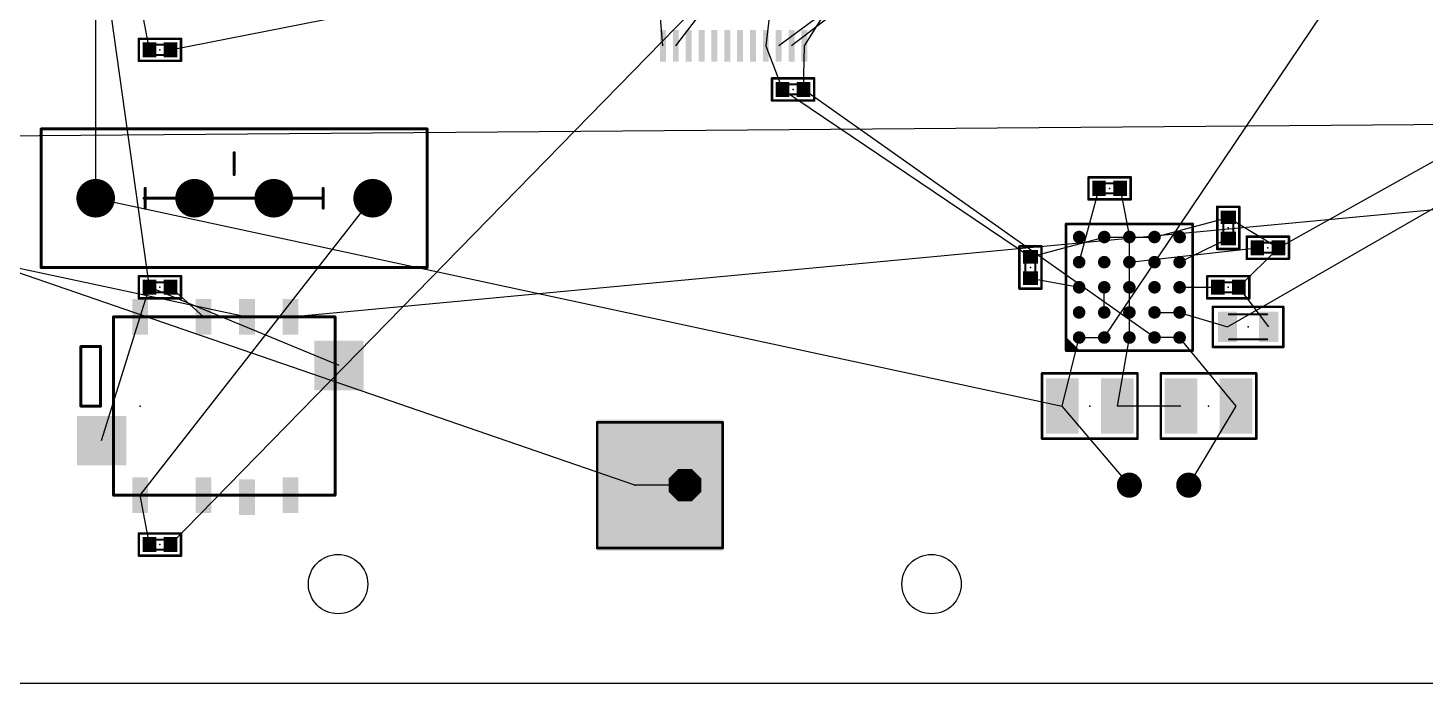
# Model space of a CAD drawing. Extents: x -180 to 275, y -75 to 92.
# Drawn here: x 134.3 to 204.9, y -60 to -26.9 of the extents above; entities that cross this region are included whole.
import ezdxf

# ---------------------------------------------------------------- set-up
doc = ezdxf.new("R2010")
doc.units = 0
for name, color, linetype in [('1', 12, 'CONTINUOUS'), ('17', 110, 'CONTINUOUS'), ('19', 53, 'CONTINUOUS'), ('20', 31, 'CONTINUOUS'), ('21', 253, 'CONTINUOUS'), ('23', 53, 'CONTINUOUS'), ('39', 12, 'CONTINUOUS'), ('51', 253, 'CONTINUOUS')]:
    doc.layers.add(name, color=color, linetype=linetype)

# ---------------------------------------------------------------- blocks, each defined once
blk = doc.blocks.new('RECT')
blk.add_solid([(-0.5, -0.5), (0.5, -0.5), (-0.5, 0.5), (0.5, 0.5)])
blk = doc.blocks.new('SQUAREP')
blk.add_solid([(-0.5, -0.5), (0.5, -0.5), (-0.5, 0.5), (0.5, 0.5)])
blk = doc.blocks.new('OCTAGONP')
at = {"const_width": 0.5}
blk.add_lwpolyline([(-0.25, -0.1036), (-0.25, 0.1036), (-0.1036, 0.25), (0.1036, 0.25), (0.25, 0.1036), (0.25, -0.1036), (0.1036, -0.25), (-0.1036, -0.25), (-0.25, -0.1036), (-0.25, 0.1036)], dxfattribs=at)
blk = doc.blocks.new('PIE')
at = {"const_width": 0.5}
blk.add_lwpolyline([(0, -0.25, 1), (0, 0.25, 1), (0, -0.25)], format="xyb", dxfattribs=at)
blk = doc.blocks.new('ROUNDP')
at = {"const_width": 0.5}
blk.add_lwpolyline([(0, -0.25, 1), (0, 0.25, 1), (0, -0.25)], format="xyb", dxfattribs=at)

msp = doc.modelspace()

# ---------------------------------------------------------------- linework, layer by layer
at = {"layer": '19'}
for p, q in [((253.73, 32.38), (172.275, -27.8)), ((251.19, 32.38), (172.925, -27.8)), ((188.73, -42.54), (236.11, 27.846)), ((194.9586, -42), (262.8, -2.9375)), ((166.425, -27.8), (164.4666, -5)), ((167.075, -27.8), (184.4666, -5)), ((137.75, -10.5), (137.75, -35.5)), ((141.5334, -53), (171.625, -22.2)), ((141.5334, -28), (170.975, -22.2)), ((172.275, -22.2), (171.625, -27.8)), ((140.4666, -40), (138.05, -22.75)), ((165, -50), (92.4299, -25)), ((140.4666, -28), (140, -25.5)), ((173.575, -27.8), (175, -25.5334)), ((171.625, -27.8), (172.4666, -30)), ((173.5334, -30), (173.575, -27.8)), ((147.6, -41.5), (270, -30)), ((172.4666, -30), (185, -38.4666)), ((191.27, -42.54), (173.5334, -30)), ((117.54, -32.46), (268.73, -31.27)), ((197.5334, -38), (207.46, -32.46)), ((115, -35), (145.4, -41.5)), ((187.46, -38.73), (188.4666, -35)), ((189.5334, -35), (190, -37.46)), ((137.75, -35.5), (186.603, -46)), ((140, -50.5), (151.75, -35.5)), ((191.27, -37.46), (195, -36.4666)), ((195, -36.4666), (197.5334, -38)), ((185, -38.4666), (188.73, -37.46)), ((188.73, -37.46), (190, -37.46)), ((190, -37.46), (191.27, -37.46)), ((190, -41.27), (190, -37.46)), ((190, -38.73), (196.4666, -38)), ((192.54, -38.73), (195, -37.5334)), ((195.5334, -40), (197.5334, -38)), ((185, -39.5334), (187.46, -40)), ((140, -41.5), (140.4666, -40)), ((150.05, -43.95), (140.4666, -40)), ((143.2, -41.5), (141.5334, -40)), ((188.73, -41.27), (188.73, -40)), ((192.54, -40), (194.4666, -40)), ((197.0414, -42), (195.5334, -40)), ((138.05, -47.75), (140, -41.5)), ((190, -42.54), (190, -41.27)), ((191.27, -41.27), (192.54, -41.27)), ((192.54, -41.27), (194.9586, -42)), ((186.603, -46), (187.46, -42.54)), ((187.46, -42.54), (188.73, -42.54)), ((189.397, -46), (190, -42.54)), ((192.54, -42.54), (191.27, -42.54)), ((195.397, -46), (192.54, -42.54)), ((190, -50), (186.603, -46)), ((192.603, -46), (189.397, -46)), ((193, -50), (195.397, -46)), ((167.54, -50), (165, -50)), ((140.4666, -53), (140, -50.5))]:
    msp.add_line(p, q, dxfattribs=at)
at = {"layer": '20'}
msp.add_line((-180, -60), (275, -60), dxfattribs=at)
for centre in [(150, -55), (180, -55)]:
    msp.add_circle(centre, 1.5, dxfattribs=at)
at = {"layer": '21'}
for points, const_width in [([(139.9332, -27.4412), (142.0668, -27.4412)], 0.127), ([(139.9332, -28.5588), (139.9332, -27.4412)], 0.127), ([(142.0668, -27.4412), (142.0668, -28.5588)], 0.127), ([(142.0668, -28.5588), (139.9332, -28.5588)], 0.127), ([(171.9332, -29.4412), (174.0668, -29.4412)], 0.127), ([(171.9332, -30.5588), (171.9332, -29.4412)], 0.127), ([(174.0668, -29.4412), (174.0668, -30.5588)], 0.127), ([(174.0668, -30.5588), (171.9332, -30.5588)], 0.127), ([(154.5, -32), (135, -32)], 0.1524), ([(135, -39), (135, -32)], 0.1524), ([(154.5, -39), (154.5, -32)], 0.1524), ([(144.75, -33.2), (144.75, -34.3)], 0.1524), ([(187.9332, -34.4412), (190.0668, -34.4412)], 0.127), ([(187.9332, -35.5588), (187.9332, -34.4412)], 0.127), ([(190.0668, -34.4412), (190.0668, -35.5588)], 0.127), ([(140.25, -36), (140.25, -35)], 0.1524), ([(149.25, -36), (149.25, -35)], 0.1524), ([(140.2, -35.5), (149.2, -35.5)], 0.1524), ([(190.0668, -35.5588), (187.9332, -35.5588)], 0.127), ([(194.4412, -38.0668), (194.4412, -35.9332)], 0.127), ([(194.4412, -35.9332), (195.5588, -35.9332)], 0.127), ([(195.5588, -35.9332), (195.5588, -38.0668)], 0.127), ([(186.8, -42.6), (186.8, -36.8)], 0.127), ([(186.8, -36.8), (193.2, -36.8)], 0.127), ([(193.2, -36.8), (193.2, -43.2)], 0.127), ([(195.9332, -37.4412), (198.0668, -37.4412)], 0.127), ([(195.9332, -38.5588), (195.9332, -37.4412)], 0.127), ([(198.0668, -37.4412), (198.0668, -38.5588)], 0.127), ([(184.4412, -40.0668), (184.4412, -37.9332)], 0.127), ([(184.4412, -37.9332), (185.5588, -37.9332)], 0.127), ([(185.5588, -37.9332), (185.5588, -40.0668)], 0.127), ([(195.5588, -38.0668), (194.4412, -38.0668)], 0.127), ([(198.0668, -38.5588), (195.9332, -38.5588)], 0.127), ([(135, -39), (154.5, -39)], 0.1524), ([(139.9332, -40.5588), (139.9332, -39.4412)], 0.127), ([(139.9332, -39.4412), (142.0668, -39.4412)], 0.127), ([(142.0668, -39.4412), (142.0668, -40.5588)], 0.127), ([(193.9332, -40.5588), (193.9332, -39.4412)], 0.127), ([(193.9332, -39.4412), (196.0668, -39.4412)], 0.127), ([(196.0668, -39.4412), (196.0668, -40.5588)], 0.127), ([(185.5588, -40.0668), (184.4412, -40.0668)], 0.127), ([(142.0668, -40.5588), (139.9332, -40.5588)], 0.127), ([(196.0668, -40.5588), (193.9332, -40.5588)], 0.127), ([(194.222, -43.016), (194.222, -40.984)], 0.127), ([(194.222, -40.984), (197.778, -40.984)], 0.127), ([(197.778, -40.984), (197.778, -43.016)], 0.127), ([(138.65, -41.5), (138.65, -50.5)], 0.1524), ([(138.7, -41.5), (149.8, -41.5)], 0.1524), ([(149.85, -41.5), (149.85, -50.5)], 0.1524), ([(137, -46), (137, -43)], 0.1524), ([(137, -43), (138, -43)], 0.1524), ([(138, -43), (138, -46)], 0.1524), ([(186.8, -42.7), (186.8, -42.6)], 0.127), ([(186.8, -42.6), (187.4, -43.2)], 0.127), ([(186.8, -43.2), (186.8, -42.7)], 0.127), ([(186.8, -42.7), (187.3, -43.2)], 0.127), ([(186.9, -42.9), (187.2, -43.2)], 0.127), ([(187.1, -43.2), (186.9, -43)], 0.127), ([(186.9, -43), (186.9, -43.1)], 0.127), ([(197.778, -43.016), (194.222, -43.016)], 0.127), ([(187.1, -43.2), (186.8, -43.2)], 0.127), ([(187.2, -43.2), (187.1, -43.2)], 0.127), ([(187.3, -43.2), (187.2, -43.2)], 0.127), ([(187.4, -43.2), (187.3, -43.2)], 0.127), ([(193.2, -43.2), (187.4, -43.2)], 0.127), ([(185.587, -47.651), (185.587, -44.349)], 0.127), ([(185.587, -44.349), (190.413, -44.349)], 0.127), ([(190.413, -44.349), (190.413, -47.651)], 0.127), ([(191.587, -44.349), (196.413, -44.349)], 0.127), ([(191.587, -47.651), (191.587, -44.349)], 0.127), ([(196.413, -44.349), (196.413, -47.651)], 0.127), ([(138, -46), (137, -46)], 0.1524), ([(163.095, -46.825), (163.095, -53.175)], 0.127), ([(169.445, -46.825), (163.095, -46.825)], 0.127), ([(169.445, -53.175), (169.445, -46.825)], 0.127), ([(190.413, -47.651), (185.587, -47.651)], 0.127), ([(196.413, -47.651), (191.587, -47.651)], 0.127), ([(149.8, -50.5), (138.7, -50.5)], 0.1524), ([(139.9332, -52.4412), (142.0668, -52.4412)], 0.127), ([(139.9332, -53.5588), (139.9332, -52.4412)], 0.127), ([(142.0668, -52.4412), (142.0668, -53.5588)], 0.127), ([(142.0668, -53.5588), (139.9332, -53.5588)], 0.127), ([(163.095, -53.175), (169.445, -53.175)], 0.127)]:
    msp.add_lwpolyline(points, dxfattribs=dict(at, const_width=const_width))
for points, const_width in [([(139.9332, -27.4095, 1), (139.9332, -27.473)], 0.0635), ([(139.9649, -27.4412, 1), (139.9015, -27.4412)], 0.0635), ([(142.0985, -27.4412, 1), (142.0351, -27.4412)], 0.0635), ([(142.0668, -27.473, 1), (142.0668, -27.4095)], 0.0635), ([(139.9332, -28.5271, 1), (139.9332, -28.5906)], 0.0635), ([(139.9015, -28.5588, 1), (139.9649, -28.5588)], 0.0635), ([(142.0351, -28.5588, 1), (142.0985, -28.5588)], 0.0635), ([(142.0668, -28.5906, 1), (142.0668, -28.5271)], 0.0635), ([(171.9332, -29.4095, 1), (171.9332, -29.473)], 0.0635), ([(171.9649, -29.4412, 1), (171.9015, -29.4412)], 0.0635), ([(174.0985, -29.4412, 1), (174.0351, -29.4412)], 0.0635), ([(174.0668, -29.473, 1), (174.0668, -29.4095)], 0.0635), ([(171.9332, -30.5271, 1), (171.9332, -30.5906)], 0.0635), ([(171.9015, -30.5588, 1), (171.9649, -30.5588)], 0.0635), ([(174.0351, -30.5588, 1), (174.0985, -30.5588)], 0.0635), ([(174.0668, -30.5906, 1), (174.0668, -30.5271)], 0.0635), ([(135, -31.9619, 1), (135, -32.0381)], 0.0762), ([(135.0381, -32, 1), (134.9619, -32)], 0.0762), ([(154.5381, -32, 1), (154.4619, -32)], 0.0762), ([(154.5, -32.0381, 1), (154.5, -31.9619)], 0.0762), ([(144.7881, -33.2, 1), (144.7119, -33.2)], 0.0762), ([(144.7119, -34.3, 1), (144.7881, -34.3)], 0.0762), ([(187.9332, -34.4094, 1), (187.9332, -34.473)], 0.0635), ([(187.9649, -34.4412, 1), (187.9015, -34.4412)], 0.0635), ([(190.0985, -34.4412, 1), (190.0351, -34.4412)], 0.0635), ([(190.0668, -34.473, 1), (190.0668, -34.4094)], 0.0635), ([(140.2881, -35, 1), (140.2119, -35)], 0.0762), ([(149.2881, -35, 1), (149.2119, -35)], 0.0762), ([(140.2, -35.4619, 1), (140.2, -35.5381)], 0.0762), ([(140.2119, -36, 1), (140.2881, -36)], 0.0762), ([(149.2, -35.5381, 1), (149.2, -35.4619)], 0.0762), ([(149.2119, -36, 1), (149.2881, -36)], 0.0762), ([(187.9332, -35.5271, 1), (187.9332, -35.5906)], 0.0635), ([(187.9015, -35.5588, 1), (187.9649, -35.5588)], 0.0635), ([(190.0351, -35.5588, 1), (190.0985, -35.5588)], 0.0635), ([(190.0668, -35.5906, 1), (190.0668, -35.5271)], 0.0635), ([(194.4412, -35.9014, 1), (194.4412, -35.965)], 0.0635), ([(194.4729, -35.9332, 1), (194.4095, -35.9332)], 0.0635), ([(195.5906, -35.9332, 1), (195.5271, -35.9332)], 0.0635), ([(195.5588, -35.965, 1), (195.5588, -35.9014)], 0.0635), ([(186.8, -36.7683, 1), (186.8, -36.8318)], 0.0635), ([(186.8317, -36.8, 1), (186.7683, -36.8)], 0.0635), ([(193.2318, -36.8, 1), (193.1683, -36.8)], 0.0635), ([(193.2, -36.8318, 1), (193.2, -36.7683)], 0.0635), ([(195.9332, -37.4094, 1), (195.9332, -37.473)], 0.0635), ([(195.9649, -37.4412, 1), (195.9015, -37.4412)], 0.0635), ([(198.0985, -37.4412, 1), (198.0351, -37.4412)], 0.0635), ([(198.0668, -37.473, 1), (198.0668, -37.4094)], 0.0635), ([(184.4412, -37.9014, 1), (184.4412, -37.965)], 0.0635), ([(184.4729, -37.9332, 1), (184.4095, -37.9332)], 0.0635), ([(185.5906, -37.9332, 1), (185.5271, -37.9332)], 0.0635), ([(185.5588, -37.965, 1), (185.5588, -37.9014)], 0.0635), ([(194.4412, -38.035, 1), (194.4412, -38.0986)], 0.0635), ([(194.4095, -38.0668, 1), (194.4729, -38.0668)], 0.0635), ([(195.5271, -38.0668, 1), (195.5906, -38.0668)], 0.0635), ([(195.5588, -38.0986, 1), (195.5588, -38.035)], 0.0635), ([(195.9332, -38.5271, 1), (195.9332, -38.5906)], 0.0635), ([(195.9015, -38.5588, 1), (195.9649, -38.5588)], 0.0635), ([(198.0351, -38.5588, 1), (198.0985, -38.5588)], 0.0635), ([(198.0668, -38.5906, 1), (198.0668, -38.5271)], 0.0635), ([(135, -38.9619, 1), (135, -39.0381)], 0.0762), ([(134.9619, -39, 1), (135.0381, -39)], 0.0762), ([(139.9332, -39.4094, 1), (139.9332, -39.473)], 0.0635), ([(139.9649, -39.4412, 1), (139.9015, -39.4412)], 0.0635), ([(142.0985, -39.4412, 1), (142.0351, -39.4412)], 0.0635), ([(142.0668, -39.473, 1), (142.0668, -39.4094)], 0.0635), ([(154.4619, -39, 1), (154.5381, -39)], 0.0762), ([(154.5, -39.0381, 1), (154.5, -38.9619)], 0.0762), ([(193.9332, -39.4094, 1), (193.9332, -39.473)], 0.0635), ([(193.9649, -39.4412, 1), (193.9015, -39.4412)], 0.0635), ([(196.0985, -39.4412, 1), (196.0351, -39.4412)], 0.0635), ([(196.0668, -39.473, 1), (196.0668, -39.4094)], 0.0635), ([(184.4412, -40.035, 1), (184.4412, -40.0986)], 0.0635), ([(184.4095, -40.0668, 1), (184.4729, -40.0668)], 0.0635), ([(185.5271, -40.0668, 1), (185.5906, -40.0668)], 0.0635), ([(185.5588, -40.0986, 1), (185.5588, -40.035)], 0.0635), ([(139.9332, -40.5271, 1), (139.9332, -40.5906)], 0.0635), ([(139.9015, -40.5588, 1), (139.9649, -40.5588)], 0.0635), ([(142.0351, -40.5588, 1), (142.0985, -40.5588)], 0.0635), ([(142.0668, -40.5906, 1), (142.0668, -40.5271)], 0.0635), ([(193.9332, -40.5271, 1), (193.9332, -40.5906)], 0.0635), ([(193.9015, -40.5588, 1), (193.9649, -40.5588)], 0.0635), ([(194.222, -40.9522, 1), (194.222, -41.0158)], 0.0635), ([(194.2537, -40.984, 1), (194.1903, -40.984)], 0.0635), ([(196.0351, -40.5588, 1), (196.0985, -40.5588)], 0.0635), ([(196.0668, -40.5906, 1), (196.0668, -40.5271)], 0.0635), ([(197.8098, -40.984, 1), (197.7463, -40.984)], 0.0635), ([(197.778, -41.0158, 1), (197.778, -40.9522)], 0.0635), ([(138.6881, -41.5, 1), (138.6119, -41.5)], 0.0762), ([(138.7, -41.4619, 1), (138.7, -41.5381)], 0.0762), ([(149.8, -41.5381, 1), (149.8, -41.4619)], 0.0762), ([(149.8881, -41.5, 1), (149.8119, -41.5)], 0.0762), ([(137.0381, -43, 1), (136.9619, -43)], 0.0762), ([(137, -42.9619, 1), (137, -43.0381)], 0.0762), ([(138.0381, -43, 1), (137.9619, -43)], 0.0762), ([(138, -43.0381, 1), (138, -42.9619)], 0.0762), ([(186.8225, -42.5775, 1), (186.7775, -42.6225)], 0.0635), ([(186.8225, -42.6775, 1), (186.7775, -42.7225)], 0.0635), ([(186.8317, -42.6, 1), (186.7683, -42.6)], 0.0635), ([(186.7683, -42.6, 1), (186.8317, -42.6)], 0.0635), ([(186.8317, -42.7, 1), (186.7683, -42.7)], 0.0635), ([(186.7683, -42.7, 1), (186.8317, -42.7)], 0.0635), ([(186.9225, -42.8775, 1), (186.8775, -42.9225)], 0.0635), ([(186.9225, -42.9775, 1), (186.8775, -43.0225)], 0.0635), ([(186.9317, -43, 1), (186.8683, -43)], 0.0635), ([(186.8683, -43.1, 1), (186.9317, -43.1)], 0.0635), ([(194.222, -42.9843, 1), (194.222, -43.0478)], 0.0635), ([(194.1903, -43.016, 1), (194.2537, -43.016)], 0.0635), ([(197.7463, -43.016, 1), (197.8098, -43.016)], 0.0635), ([(197.778, -43.0478, 1), (197.778, -42.9843)], 0.0635), ([(186.8, -43.1683, 1), (186.8, -43.2318)], 0.0635), ([(186.7683, -43.2, 1), (186.8317, -43.2)], 0.0635), ([(187.1, -43.1683, 1), (187.1, -43.2318)], 0.0635), ([(187.0775, -43.2225, 1), (187.1225, -43.1775)], 0.0635), ([(187.1, -43.2318, 1), (187.1, -43.1683)], 0.0635), ([(187.2, -43.1683, 1), (187.2, -43.2318)], 0.0635), ([(187.1775, -43.2225, 1), (187.2225, -43.1775)], 0.0635), ([(187.2, -43.2318, 1), (187.2, -43.1683)], 0.0635), ([(187.3, -43.1683, 1), (187.3, -43.2318)], 0.0635), ([(187.2775, -43.2225, 1), (187.3225, -43.1775)], 0.0635), ([(187.3, -43.2318, 1), (187.3, -43.1683)], 0.0635), ([(187.4, -43.1683, 1), (187.4, -43.2318)], 0.0635), ([(187.3775, -43.2225, 1), (187.4225, -43.1775)], 0.0635), ([(187.4, -43.2318, 1), (187.4, -43.1683)], 0.0635), ([(193.1683, -43.2, 1), (193.2318, -43.2)], 0.0635), ([(193.2, -43.2318, 1), (193.2, -43.1683)], 0.0635), ([(185.587, -44.3173, 1), (185.587, -44.3808)], 0.0635), ([(185.6188, -44.349, 1), (185.5553, -44.349)], 0.0635), ([(190.4447, -44.349, 1), (190.3813, -44.349)], 0.0635), ([(190.413, -44.3808, 1), (190.413, -44.3173)], 0.0635), ([(191.587, -44.3173, 1), (191.587, -44.3808)], 0.0635), ([(191.6188, -44.349, 1), (191.5553, -44.349)], 0.0635), ([(196.4447, -44.349, 1), (196.3813, -44.349)], 0.0635), ([(196.413, -44.3808, 1), (196.413, -44.3173)], 0.0635), ([(137, -45.9619, 1), (137, -46.0381)], 0.0762), ([(136.9619, -46, 1), (137.0381, -46)], 0.0762), ([(137.9619, -46, 1), (138.0381, -46)], 0.0762), ([(138, -46.0381, 1), (138, -45.9619)], 0.0762), ([(163.095, -46.7933, 1), (163.095, -46.8568)], 0.0635), ([(163.1267, -46.825, 1), (163.0633, -46.825)], 0.0635), ([(169.4768, -46.825, 1), (169.4133, -46.825)], 0.0635), ([(169.445, -46.8568, 1), (169.445, -46.7933)], 0.0635), ([(185.587, -47.6193, 1), (185.587, -47.6828)], 0.0635), ([(185.5553, -47.651, 1), (185.6188, -47.651)], 0.0635), ([(190.3813, -47.651, 1), (190.4447, -47.651)], 0.0635), ([(190.413, -47.6828, 1), (190.413, -47.6193)], 0.0635), ([(191.587, -47.6193, 1), (191.587, -47.6828)], 0.0635), ([(191.5553, -47.651, 1), (191.6188, -47.651)], 0.0635), ([(196.3813, -47.651, 1), (196.4447, -47.651)], 0.0635), ([(196.413, -47.6828, 1), (196.413, -47.6193)], 0.0635), ([(138.6119, -50.5, 1), (138.6881, -50.5)], 0.0762), ([(138.7, -50.4619, 1), (138.7, -50.5381)], 0.0762), ([(149.8, -50.5381, 1), (149.8, -50.4619)], 0.0762), ([(149.8119, -50.5, 1), (149.8881, -50.5)], 0.0762), ([(139.9332, -52.4094, 1), (139.9332, -52.473)], 0.0635), ([(139.9649, -52.4412, 1), (139.9015, -52.4412)], 0.0635), ([(142.0985, -52.4412, 1), (142.0351, -52.4412)], 0.0635), ([(142.0668, -52.473, 1), (142.0668, -52.4094)], 0.0635), ([(139.9332, -53.5271, 1), (139.9332, -53.5906)], 0.0635), ([(139.9015, -53.5588, 1), (139.9649, -53.5588)], 0.0635), ([(142.0351, -53.5588, 1), (142.0985, -53.5588)], 0.0635), ([(142.0668, -53.5906, 1), (142.0668, -53.5271)], 0.0635), ([(163.095, -53.1433, 1), (163.095, -53.2068)], 0.0635), ([(163.0633, -53.175, 1), (163.1267, -53.175)], 0.0635), ([(169.4133, -53.175, 1), (169.4768, -53.175)], 0.0635), ([(169.445, -53.2068, 1), (169.445, -53.1433)], 0.0635)]:
    msp.add_lwpolyline(points, format="xyb", dxfattribs=dict(at, const_width=const_width))
at = {"layer": '23'}
for p in [(141, -28), (173, -30), (189, -35), (195, -37), (197, -38), (135, -39), (185, -39), (141, -40), (190, -40), (195, -40), (196, -42), (140, -46), (188, -46), (194, -46), (165, -50), (190, -50), (193, -50), (141, -53)]:
    msp.add_point(p, dxfattribs=at)
at = {"layer": '51', "const_width": 0.1016}
for points in [[(140.5428, -27.746), (141.4572, -27.746)], [(141.4572, -28.254), (140.5428, -28.254)], [(172.5428, -29.746), (173.4572, -29.746)], [(173.4572, -30.254), (172.5428, -30.254)], [(188.5428, -34.746), (189.4572, -34.746)], [(189.4572, -35.254), (188.5428, -35.254)], [(194.746, -37.4572), (194.746, -36.5428)], [(195.254, -36.5428), (195.254, -37.4572)], [(196.5428, -37.746), (197.4572, -37.746)], [(184.746, -39.4572), (184.746, -38.5428)], [(185.254, -38.5428), (185.254, -39.4572)], [(197.4572, -38.254), (196.5428, -38.254)], [(140.5428, -39.746), (141.4572, -39.746)], [(141.4572, -40.254), (140.5428, -40.254)], [(194.5428, -39.746), (195.4572, -39.746)], [(195.4572, -40.254), (194.5428, -40.254)], [(195.0348, -41.365), (196.9652, -41.365)], [(196.9652, -42.635), (195.0348, -42.635)], [(140.5428, -52.746), (141.4572, -52.746)], [(141.4572, -53.254), (140.5428, -53.254)]]:
    msp.add_lwpolyline(points, dxfattribs=at)
at = {"layer": '51', "const_width": 0.0508}
for points in [[(140.5428, -27.7206, 1), (140.5428, -27.7714)], [(140.5428, -28.2286, 1), (140.5428, -28.2794)], [(141.4572, -27.7714, 1), (141.4572, -27.7206)], [(141.4572, -28.2794, 1), (141.4572, -28.2286)], [(172.5428, -29.7206, 1), (172.5428, -29.7714)], [(172.5428, -30.2286, 1), (172.5428, -30.2794)], [(173.4572, -29.7714, 1), (173.4572, -29.7206)], [(173.4572, -30.2794, 1), (173.4572, -30.2286)], [(188.5428, -34.7206, 1), (188.5428, -34.7714)], [(188.5428, -35.2286, 1), (188.5428, -35.2794)], [(189.4572, -34.7714, 1), (189.4572, -34.7206)], [(189.4572, -35.2794, 1), (189.4572, -35.2286)], [(194.7714, -36.5428, 1), (194.7206, -36.5428)], [(195.2794, -36.5428, 1), (195.2286, -36.5428)], [(194.7206, -37.4572, 1), (194.7714, -37.4572)], [(195.2286, -37.4572, 1), (195.2794, -37.4572)], [(196.5428, -37.7206, 1), (196.5428, -37.7714)], [(197.4572, -37.7714, 1), (197.4572, -37.7206)], [(184.7714, -38.5428, 1), (184.7206, -38.5428)], [(185.2794, -38.5428, 1), (185.2286, -38.5428)], [(196.5428, -38.2286, 1), (196.5428, -38.2794)], [(197.4572, -38.2794, 1), (197.4572, -38.2286)], [(184.7206, -39.4572, 1), (184.7714, -39.4572)], [(185.2286, -39.4572, 1), (185.2794, -39.4572)], [(140.5428, -39.7206, 1), (140.5428, -39.7714)], [(140.5428, -40.2286, 1), (140.5428, -40.2794)], [(141.4572, -39.7714, 1), (141.4572, -39.7206)], [(141.4572, -40.2794, 1), (141.4572, -40.2286)], [(194.5428, -39.7206, 1), (194.5428, -39.7714)], [(194.5428, -40.2286, 1), (194.5428, -40.2794)], [(195.4572, -39.7714, 1), (195.4572, -39.7206)], [(195.4572, -40.2794, 1), (195.4572, -40.2286)], [(195.0348, -41.3396, 1), (195.0348, -41.3904)], [(196.9652, -41.3904, 1), (196.9652, -41.3396)], [(195.0348, -42.6096, 1), (195.0348, -42.6604)], [(196.9652, -42.6604, 1), (196.9652, -42.6096)], [(140.5428, -52.7206, 1), (140.5428, -52.7714)], [(141.4572, -52.7714, 1), (141.4572, -52.7206)], [(140.5428, -53.2286, 1), (140.5428, -53.2794)], [(141.4572, -53.2794, 1), (141.4572, -53.2286)]]:
    msp.add_lwpolyline(points, format="xyb", dxfattribs=at)

# ---------------------------------------------------------------- block references
at = {"layer": '1'}
for name, p, xscale, yscale in [('RECT', (166.425, -27.8), 0.3, 1.6), ('RECT', (167.075, -27.8), 0.3, 1.6), ('RECT', (167.725, -27.8), 0.3, 1.6), ('RECT', (168.375, -27.8), 0.3, 1.6), ('RECT', (169.025, -27.8), 0.3, 1.6), ('RECT', (169.675, -27.8), 0.3, 1.6), ('RECT', (170.325, -27.8), 0.3, 1.6), ('RECT', (170.975, -27.8), 0.3, 1.6), ('RECT', (171.625, -27.8), 0.3, 1.6), ('RECT', (172.275, -27.8), 0.3, 1.6), ('RECT', (172.925, -27.8), 0.3, 1.6), ('RECT', (173.575, -27.8), 0.3, 1.6), ('RECT', (140.4666, -28), 0.6858, 0.762), ('RECT', (141.5334, -28), 0.6858, 0.762), ('RECT', (172.4666, -30), 0.6858, 0.762), ('RECT', (173.5334, -30), 0.6858, 0.762), ('RECT', (188.4666, -35), 0.6858, 0.762), ('RECT', (189.5334, -35), 0.6858, 0.762), ('PIE', (187.46, -37.46), 0.635, 0.635), ('PIE', (188.73, -37.46), 0.635, 0.635), ('PIE', (190, -37.46), 0.635, 0.635), ('PIE', (191.27, -37.46), 0.635, 0.635), ('PIE', (192.54, -37.46), 0.635, 0.635), ('RECT', (196.4666, -38), 0.6858, 0.762), ('RECT', (197.5334, -38), 0.6858, 0.762), ('PIE', (187.46, -38.73), 0.635, 0.635), ('PIE', (188.73, -38.73), 0.635, 0.635), ('PIE', (190, -38.73), 0.635, 0.635), ('PIE', (191.27, -38.73), 0.635, 0.635), ('PIE', (192.54, -38.73), 0.635, 0.635), ('PIE', (187.46, -40), 0.635, 0.635), ('PIE', (188.73, -40), 0.635, 0.635), ('PIE', (190, -40), 0.635, 0.635), ('PIE', (191.27, -40), 0.635, 0.635), ('PIE', (192.54, -40), 0.635, 0.635), ('PIE', (187.46, -41.27), 0.635, 0.635), ('PIE', (188.73, -41.27), 0.635, 0.635), ('PIE', (190, -41.27), 0.635, 0.635), ('PIE', (191.27, -41.27), 0.635, 0.635), ('PIE', (192.54, -41.27), 0.635, 0.635), ('PIE', (187.46, -42.54), 0.635, 0.635), ('PIE', (188.73, -42.54), 0.635, 0.635), ('PIE', (190, -42.54), 0.635, 0.635), ('PIE', (191.27, -42.54), 0.635, 0.635), ('PIE', (192.54, -42.54), 0.635, 0.635), ('RECT', (150.05, -43.95), 2.5, 2.5), ('RECT', (192.603, -46), 1.651, 2.794), ('RECT', (195.397, -46), 1.651, 2.794), ('RECT', (138.05, -47.75), 2.5, 2.5), ('PIE', (190, -50), 1.27, 1.27), ('PIE', (193, -50), 1.27, 1.27), ('RECT', (140.4666, -53), 0.6858, 0.762), ('RECT', (141.5334, -53), 0.6858, 0.762)]:
    msp.add_blockref(name, p, dxfattribs=dict(at, xscale=xscale, yscale=yscale))
for p, xscale, yscale, rotation in [((195, -36.4666), 0.6858, 0.762, 90), ((195, -37.5334), 0.6858, 0.762, 90), ((185, -38.4666), 0.6858, 0.762, 270), ((185, -39.5334), 0.6858, 0.762, 270), ((140.4666, -40), 0.6858, 0.762, 180), ((141.5334, -40), 0.6858, 0.762, 180), ((194.4666, -40), 0.6858, 0.762, 180), ((195.5334, -40), 0.6858, 0.762, 180), ((140, -41.5), 1.8, 0.8, 90), ((143.2, -41.5), 1.8, 0.8, 90), ((145.4, -41.5), 1.8, 0.8, 90), ((147.6, -41.5), 1.8, 0.8, 90), ((194.9586, -42), 0.9652, 1.524, 180), ((197.0414, -42), 0.9652, 1.524, 180), ((186.603, -46), 1.651, 2.794, 180), ((189.397, -46), 1.651, 2.794, 180), ((140, -50.5), 1.8, 0.8, 90), ((143.2, -50.5), 1.8, 0.8, 90), ((145.4, -50.6), 1.8, 0.8, 90), ((147.6, -50.5), 1.8, 0.8, 90)]:
    msp.add_blockref('RECT', p, dxfattribs=dict(at, xscale=xscale, yscale=yscale, rotation=rotation))
at = {"layer": '17'}
for name, p, xscale, yscale in [('ROUNDP', (137.75, -35.5), 1.95, 1.95), ('ROUNDP', (137.75, -35.5), 1.95, 1.95), ('ROUNDP', (142.75, -35.5), 1.95, 1.95), ('ROUNDP', (142.75, -35.5), 1.95, 1.95), ('ROUNDP', (146.75, -35.5), 1.95, 1.95), ('ROUNDP', (146.75, -35.5), 1.95, 1.95), ('ROUNDP', (151.75, -35.5), 1.95, 1.95), ('ROUNDP', (151.75, -35.5), 1.95, 1.95), ('SQUAREP', (165, -50), 1.65, 1.65), ('SQUAREP', (165, -50), 1.65, 1.65), ('OCTAGONP', (167.54, -50), 1.65, 1.65), ('OCTAGONP', (167.54, -50), 1.65, 1.65)]:
    msp.add_blockref(name, p, dxfattribs=dict(at, xscale=xscale, yscale=yscale))
at = {"layer": '39', "xscale": 6.35, "yscale": 6.604}
msp.add_blockref('RECT', (166.27, -50), dxfattribs=at)
at = {"layer": '51', "xscale": 0.254, "yscale": 0.508}
for p in [(140.619, -28), (141.381, -28), (172.619, -30), (173.381, -30), (188.619, -35), (189.381, -35), (196.619, -38), (197.381, -38), (140.619, -53), (141.381, -53)]:
    msp.add_blockref('RECT', p, dxfattribs=at)
at = {"layer": '51'}
for p, xscale, yscale, rotation in [((195, -36.619), 0.254, 0.508, 90), ((195, -37.381), 0.254, 0.508, 90), ((185, -38.619), 0.254, 0.508, 270), ((185, -39.381), 0.254, 0.508, 270), ((140.619, -40), 0.254, 0.508, 180), ((141.381, -40), 0.254, 0.508, 180), ((194.619, -40), 0.254, 0.508, 180), ((195.381, -40), 0.254, 0.508, 180), ((195.1872, -42), 0.4064, 1.27, 180), ((196.8128, -42), 0.4064, 1.27, 180)]:
    msp.add_blockref('RECT', p, dxfattribs=dict(at, xscale=xscale, yscale=yscale, rotation=rotation))

doc.saveas('drawing.dxf')
